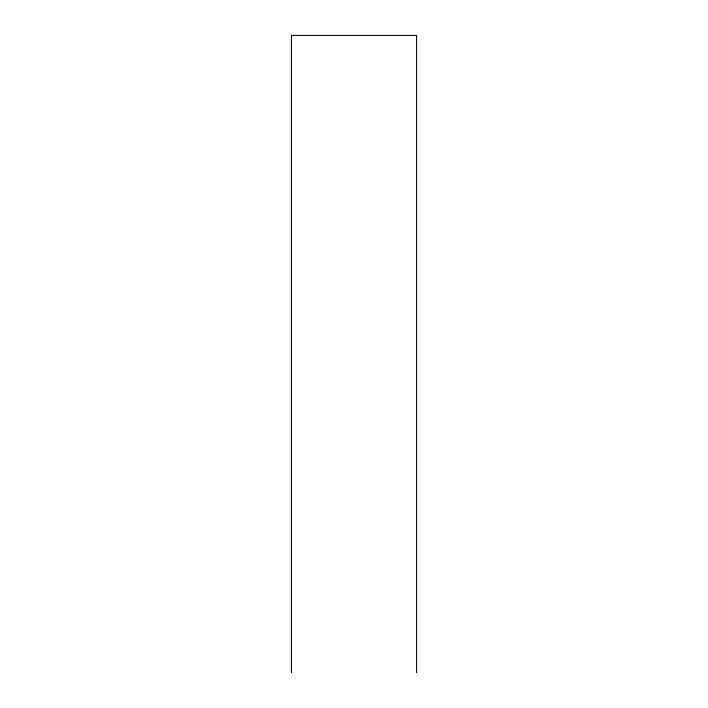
<?xml version="1.0" encoding="UTF-8"?>
<svg xmlns="http://www.w3.org/2000/svg" width="708" height="708" viewBox="0 0 708 708"><rect width="100%" height="100%" fill="white"/><g stroke="black" fill="none" stroke-linecap="round" stroke-linejoin="round"><path stroke-width="1.06" d="M416.596 672.6L416.596 35.4L291.404 35.4L291.404 672.6"/></g></svg>
